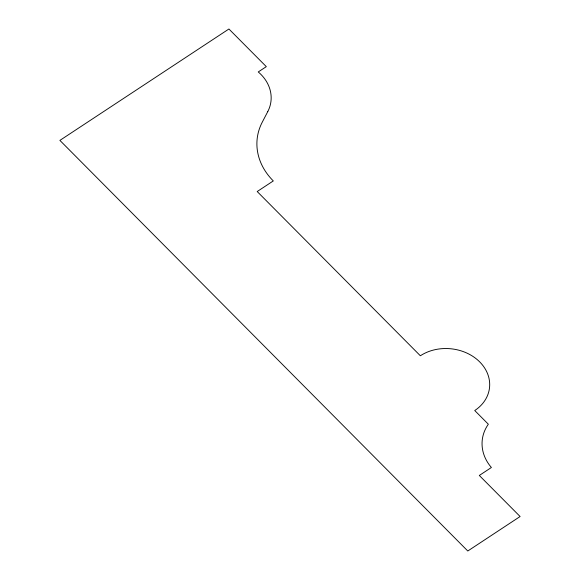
<?xml version="1.0" encoding="UTF-8"?>
<svg xmlns="http://www.w3.org/2000/svg" width="580" height="580" viewBox="0 0 580 580"><rect width="100%" height="100%" fill="white"/><g stroke="black" fill="none" stroke-linecap="round" stroke-linejoin="round"><path stroke-width="0.87" d="M267.757 111.628L262.24 122.213A68.672 56.18 6 0 0 273.303 180.931L257.201 191.538L420.362 355.779A42.217 34.539 6 0 1 479.747 361.942A42.217 34.539 6 0 1 474.745 410.531L488.338 424.219A48.727 39.86 6 0 0 491.39 467.502L479.312 475.462L520.101 516.519L467.784 551L59.9 140.396L228.919 29L266.314 66.642L258.26 71.942A43.776 35.815 6 0 1 267.757 111.628"/></g></svg>
